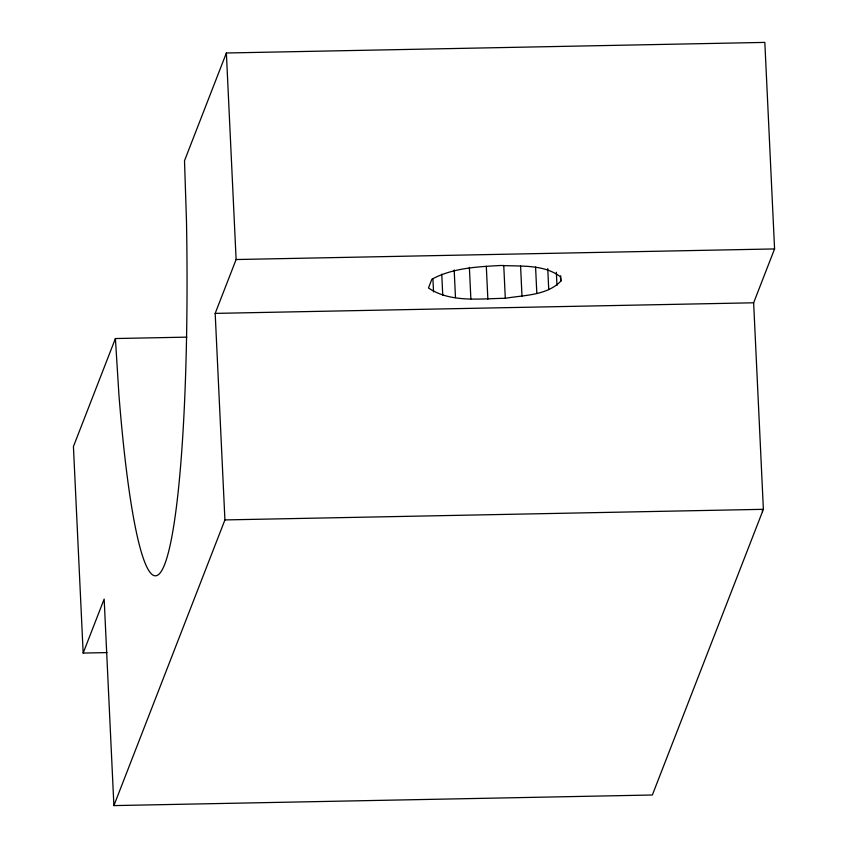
<?xml version="1.0" encoding="UTF-8"?>
<svg xmlns="http://www.w3.org/2000/svg" width="848" height="848" viewBox="0 0 848 848"><rect width="100%" height="100%" fill="white"/><g stroke="black" fill="none" stroke-linecap="round" stroke-linejoin="round"><path stroke-width="1.27" d="M186.846 337.133L115.402 338.543L73.426 446.536L83.168 653.066L106.986 652.6M83.168 653.066L104.156 599.07L113.897 805.6L652.356 795L763.38 509.319L753.639 302.789L774.574 248.93L764.832 42.4L226.374 53L184.504 160.728L186.486 221.275A356.891 37.937 88.9 0 1 164.788 564.111A356.891 37.937 88.9 0 1 118.943 395.083L115.402 338.543M113.897 805.6L224.921 519.919L215.18 313.389L236.115 259.53L226.374 53M560.931 281.027L560.358 276.713C543.748 264.11 520.714 266.526 500.977 265.466C477.615 266.791 452.864 267.83 431.865 279.236L428.473 287.97C450.479 302.969 479.989 298.57 505.302 298.295C523.969 295.093 547.013 295.666 560.931 281.027L560.687 275.77M236.115 259.53L774.574 248.93M215.18 313.389L753.639 302.789M224.921 519.919L763.38 509.319M762.394 510.379L762.458 511.683M556.352 272.282L556.966 285.437M547.755 268.593L548.741 289.634M535.576 267.025L536.816 293.334M520.577 266.039L521.997 296.291M503.754 265.403L505.302 298.295M486.307 266.314L487.865 299.206M469.379 267.396L470.873 298.973M454.178 269.971L455.482 297.595M441.755 274.137L442.751 295.189M432.915 278.748L433.54 291.903"/></g></svg>
